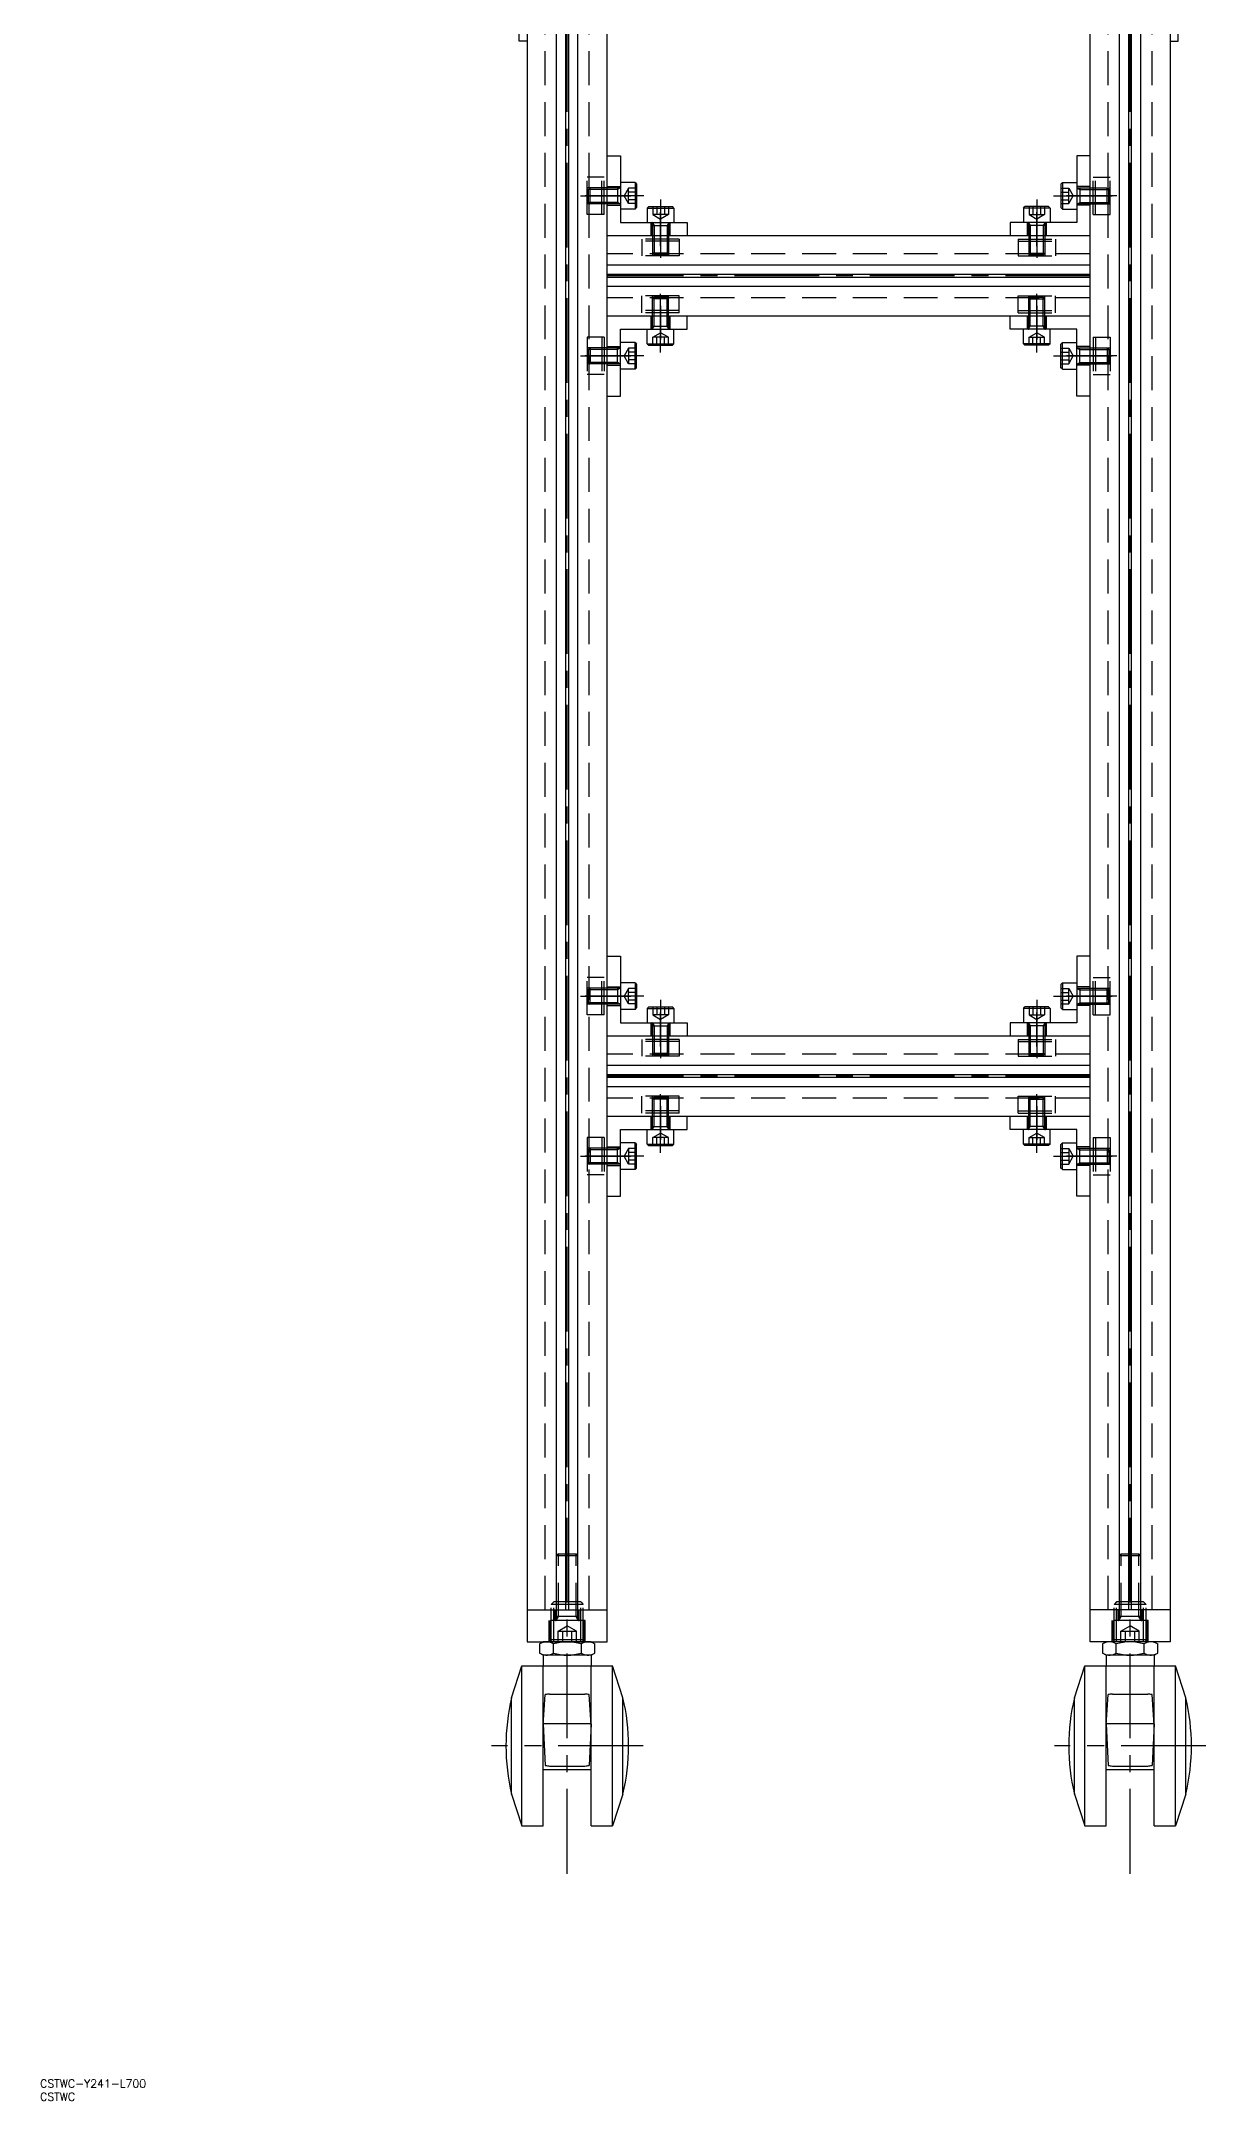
# Model space of a CAD drawing. Extents: x -197 to 907, y -103 to 1134.
# Drawn here: x -197 to 239, y -103 to 669 of the extents above; entities that cross this region are included whole.
import ezdxf

# ---------------------------------------------------------------- set-up
doc = ezdxf.new("R2010")
doc.units = 0
doc.linetypes.add('CENTER', pattern=[50.8, 31.75, -6.35, 6.35, -6.35])
doc.linetypes.add('DASHED', pattern=[19.05, 12.7, -6.35])
doc.layers.get('0').update_dxf_attribs({"linetype": 'CONTINUOUS'})
doc.layers.add('CENTER', color=1, linetype='CENTER')
doc.styles.get("Standard").update_dxf_attribs({"font": 'txt.shx', "height": 3, "bigfont": 'bigfont.shx'})

# ---------------------------------------------------------------- blocks, each defined once
blk = doc.blocks.new('*U2')
at = {"color": 7, "linetype": 'CONTINUOUS'}
blk.add_text('CSTWC-Y241-L700', height=3, dxfattribs=at).set_placement((-197.63, -98.1))
blk = doc.blocks.new('*U3')
at = {"color": 7, "linetype": 'CONTINUOUS'}
blk.add_text('CSTWC', height=3, dxfattribs=at).set_placement((-197.63, -103.04))

msp = doc.modelspace()

# ---------------------------------------------------------------- linework, layer by layer
at = {"color": 7, "linetype": 'CONTINUOUS'}
for p, q in [((-18, 669), (-18, 834)), ((-15, 834), (-15, 69)), ((226, 834), (226, 69)), ((229, 669), (229, 834)), ((-4, 81), (-4, 769)), ((-0.52, 81), (-0.52, 769)), ((0.52, 81), (0.52, 769)), ((4, 81), (4, 769)), ((15, 69), (15, 769)), ((196, 69), (196, 769)), ((207, 81), (207, 769)), ((210.48, 81), (210.48, 769)), ((211.52, 81), (211.52, 769)), ((215, 81), (215, 769)), ((-15, 669), (-18, 669)), ((226, 669), (229, 669)), ((15, 626), (20, 626)), ((20, 626), (20, 601)), ((191, 626), (191, 601)), ((196, 626), (191, 626)), ((25.4, 616), (20, 616)), ((25.4, 616), (25.4, 606)), ((25.4, 616), (26, 615.4)), ((26, 615.4), (26, 606.6)), ((185.6, 616), (185, 615.4)), ((185, 615.4), (185, 606.6)), ((185.6, 616), (185.6, 606)), ((185.6, 616), (191, 616)), ((25.4, 606), (20, 606)), ((25.4, 606), (26, 606.6)), ((30, 606.4), (30.6, 607)), ((30, 606.4), (40, 606.4)), ((30, 606.4), (30, 601)), ((30.6, 607), (39.4, 607)), ((40, 606.4), (39.4, 607)), ((40, 606.4), (40, 601)), ((171, 606.4), (171.6, 607)), ((181, 606.4), (171, 606.4)), ((171, 606.4), (171, 601)), ((180.4, 607), (171.6, 607)), ((181, 606.4), (180.4, 607)), ((181, 606.4), (181, 601)), ((185.6, 606), (185, 606.6)), ((185.6, 606), (191, 606)), ((196, 596), (15, 596)), ((20, 601), (45, 601)), ((45, 601), (45, 596)), ((191, 601), (166, 601)), ((166, 601), (166, 596)), ((196, 585), (15, 585)), ((196, 581.52), (15, 581.52)), ((196, 580.48), (15, 580.48)), ((196, 577), (15, 577)), ((15, 566), (196, 566)), ((45, 561), (45, 566)), ((166, 561), (166, 566)), ((20, 536), (20, 561)), ((20, 561), (45, 561)), ((25.4, 556), (20, 556)), ((25.4, 546), (25.4, 556)), ((25.4, 556), (26, 555.4)), ((30, 555.6), (30, 561)), ((40, 555.6), (40, 561)), ((191, 561), (166, 561)), ((171, 555.6), (171, 561)), ((181, 555.6), (181, 561)), ((185.6, 556), (185, 555.4)), ((185.6, 546), (185.6, 556)), ((185.6, 556), (191, 556)), ((191, 536), (191, 561)), ((26, 546.6), (26, 555.4)), ((30, 555.6), (40, 555.6)), ((30, 555.6), (30.6, 555)), ((30.6, 555), (39.4, 555)), ((40, 555.6), (39.4, 555)), ((181, 555.6), (171, 555.6)), ((171, 555.6), (171.6, 555)), ((180.4, 555), (171.6, 555)), ((181, 555.6), (180.4, 555)), ((185, 546.6), (185, 555.4)), ((25.4, 546), (20, 546)), ((25.4, 546), (26, 546.6)), ((185.6, 546), (185, 546.6)), ((185.6, 546), (191, 546)), ((15, 536), (20, 536)), ((196, 536), (191, 536)), ((15, 326), (20, 326)), ((20, 326), (20, 301)), ((191, 326), (191, 301)), ((196, 326), (191, 326)), ((25.4, 316), (20, 316)), ((25.4, 316), (25.4, 306)), ((25.4, 316), (26, 315.4)), ((26, 315.4), (26, 306.6)), ((185.6, 316), (185, 315.4)), ((185, 315.4), (185, 306.6)), ((185.6, 316), (185.6, 306)), ((185.6, 316), (191, 316)), ((25.4, 306), (20, 306)), ((25.4, 306), (26, 306.6)), ((30, 306.4), (30.6, 307)), ((30, 306.4), (40, 306.4)), ((30, 306.4), (30, 301)), ((30.6, 307), (39.4, 307)), ((40, 306.4), (39.4, 307)), ((40, 306.4), (40, 301)), ((171, 306.4), (171.6, 307)), ((181, 306.4), (171, 306.4)), ((171, 306.4), (171, 301)), ((180.4, 307), (171.6, 307)), ((181, 306.4), (180.4, 307)), ((181, 306.4), (181, 301)), ((185.6, 306), (185, 306.6)), ((185.6, 306), (191, 306)), ((196, 296), (15, 296)), ((20, 301), (45, 301)), ((45, 301), (45, 296)), ((191, 301), (166, 301)), ((166, 301), (166, 296)), ((196, 285), (15, 285)), ((196, 281.52), (15, 281.52)), ((196, 280.48), (15, 280.48)), ((196, 277), (15, 277)), ((15, 266), (196, 266)), ((45, 261), (45, 266)), ((166, 261), (166, 266)), ((20, 236), (20, 261)), ((20, 261), (45, 261)), ((25.4, 256), (20, 256)), ((25.4, 246), (25.4, 256)), ((25.4, 256), (26, 255.4)), ((26, 246.6), (26, 255.4)), ((30, 255.6), (30, 261)), ((30, 255.6), (40, 255.6)), ((30, 255.6), (30.6, 255)), ((30.6, 255), (39.4, 255)), ((40, 255.6), (39.4, 255)), ((40, 255.6), (40, 261)), ((191, 261), (166, 261)), ((171, 255.6), (171, 261)), ((181, 255.6), (171, 255.6)), ((171, 255.6), (171.6, 255)), ((180.4, 255), (171.6, 255)), ((181, 255.6), (180.4, 255)), ((181, 255.6), (181, 261)), ((185.6, 256), (185, 255.4)), ((185, 246.6), (185, 255.4)), ((185.6, 246), (185.6, 256)), ((185.6, 256), (191, 256)), ((191, 236), (191, 261)), ((25.4, 246), (20, 246)), ((25.4, 246), (26, 246.6)), ((185.6, 246), (185, 246.6)), ((185.6, 246), (191, 246)), ((15, 236), (20, 236)), ((196, 236), (191, 236)), ((-15, 81), (15, 81)), ((226, 81), (196, 81)), ((-15, 69), (15, 69)), ((-10.97, 69), (10.97, 69)), ((-9, 69), (-10.39, 68.2)), ((-10.39, 68.2), (-10.39, 64.8)), ((-9, 64), (-10.39, 64.8)), ((9, 69), (-9, 69)), ((9, 64), (-9, 64)), ((-9, 64), (-9, 60)), ((-5.2, 64.8), (-5.2, 68.2)), ((5.2, 68.2), (5.2, 64.8)), ((9, 69), (10.39, 68.2)), ((9, 64), (10.39, 64.8)), ((9, 64), (9, 60)), ((10.39, 64.8), (10.39, 68.2)), ((226, 69), (196, 69)), ((221.97, 69), (200.03, 69)), ((202, 69), (200.61, 68.2)), ((200.61, 68.2), (200.61, 64.8)), ((202, 64), (200.61, 64.8)), ((220, 69), (202, 69)), ((220, 64), (202, 64)), ((202, 64), (202, 60)), ((205.8, 64.8), (205.8, 68.2)), ((216.2, 68.2), (216.2, 64.8)), ((220, 69), (221.39, 68.2)), ((220, 64), (221.39, 64.8)), ((220, 64), (220, 60)), ((221.39, 64.8), (221.39, 68.2)), ((-20.88, 48), (-17, 60)), ((-17, 60), (17, 60)), ((-17, 0), (-17, 60)), ((-17, 0), (-17, 60)), ((-9, 0), (-9, 60)), ((9, 0), (9, 60)), ((17, 0), (17, 60)), ((20.88, 48), (17, 60)), ((190.12, 48), (194, 60)), ((194, 60), (228, 60)), ((194, 0), (194, 60)), ((194, 0), (194, 60)), ((202, 0), (202, 60)), ((220, 0), (220, 60)), ((228, 0), (228, 60)), ((231.88, 48), (228, 60)), ((-20.88, 11.95), (-20.88, 48.05)), ((-9, 37.79), (-8.23, 49.21)), ((-6.64, 49.43), (6.64, 49.43)), ((9, 37.79), (8.23, 49.21)), ((20.88, 11.95), (20.88, 48.05)), ((190.12, 11.95), (190.12, 48.05)), ((202, 37.79), (202.77, 49.21)), ((204.36, 49.43), (217.64, 49.43)), ((220, 37.79), (219.23, 49.21)), ((231.88, 11.95), (231.88, 48.05)), ((9, 38.25), (-9, 38.25)), ((-9, 38.25), (-8.23, 22.66)), ((9, 38.25), (8.23, 22.66)), ((220, 38.25), (202, 38.25)), ((202, 38.25), (202.77, 22.66)), ((220, 38.25), (219.23, 22.66)), ((9, 21), (-9, 21)), ((-6.64, 22.44), (6.64, 22.44)), ((220, 21), (202, 21)), ((204.36, 22.44), (217.64, 22.44)), ((-20.88, 11.95), (-17, 0)), ((20.88, 11.95), (17, 0)), ((190.12, 11.95), (194, 0)), ((231.88, 11.95), (228, 0)), ((-17, 0), (-9, 0)), ((9, 0), (17, 0)), ((194, 0), (202, 0)), ((220, 0), (228, 0))]:
    msp.add_line(p, q, dxfattribs=at)
at = {"color": 3, "linetype": 'DASHED'}
for p, q in [((-8.25, 81), (-8.25, 769)), ((8.25, 81), (8.25, 769)), ((202.75, 81), (202.75, 769)), ((219.25, 81), (219.25, 769)), ((13.8, 618), (7.5, 618)), ((7.5, 604), (7.5, 618)), ((13, 604), (13, 618)), ((13.8, 604), (13.8, 618)), ((197.2, 618), (203.5, 618)), ((197.2, 604), (197.2, 618)), ((198, 604), (198, 618)), ((203.5, 604), (203.5, 618)), ((19.75, 614), (7.5, 614)), ((18.88, 613.46), (7.5, 613.46)), ((8, 613.46), (8.54, 614)), ((8, 608.54), (8, 613.46)), ((8.54, 608), (8.54, 614)), ((15, 614.5), (20, 614.5)), ((19.88, 614.03), (18.88, 613.46)), ((18.88, 614), (18.88, 608)), ((23, 613.89), (21.33, 611)), ((23, 608.11), (21.33, 611)), ((26, 613.89), (23, 613.89)), ((23, 608.11), (23, 613.89)), ((26, 612.44), (23, 612.44)), ((185, 613.89), (188, 613.89)), ((185, 612.44), (188, 612.44)), ((188, 613.89), (189.67, 611)), ((188, 608.11), (188, 613.89)), ((188, 608.11), (189.67, 611)), ((196, 614.5), (191, 614.5)), ((191.13, 614.03), (192.12, 613.46)), ((191.25, 614), (203.5, 614)), ((192.12, 614), (192.12, 608)), ((192.12, 613.46), (203.5, 613.46)), ((202.46, 608), (202.46, 614)), ((203, 613.46), (202.46, 614)), ((203, 608.54), (203, 613.46)), ((18.88, 608.54), (7.5, 608.54)), ((19.75, 608), (7.5, 608)), ((13.8, 604), (7.5, 604)), ((8, 608.54), (8.54, 608)), ((15, 607.5), (20, 607.5)), ((19.88, 607.97), (18.88, 608.54)), ((26, 609.56), (23, 609.56)), ((26, 608.11), (23, 608.11)), ((32.11, 607), (32.11, 604)), ((32.11, 604), (35, 602.33)), ((37.89, 604), (32.11, 604)), ((33.56, 607), (33.56, 604)), ((37.89, 604), (35, 602.33)), ((36.44, 607), (36.44, 604)), ((37.89, 607), (37.89, 604)), ((173.11, 607), (173.11, 604)), ((173.11, 604), (176, 602.33)), ((173.11, 604), (178.89, 604)), ((174.56, 607), (174.56, 604)), ((178.89, 604), (176, 602.33)), ((177.44, 607), (177.44, 604)), ((178.89, 607), (178.89, 604)), ((185, 609.56), (188, 609.56)), ((185, 608.11), (188, 608.11)), ((196, 607.5), (191, 607.5)), ((191.13, 607.97), (192.12, 608.54)), ((191.25, 608), (203.5, 608)), ((192.12, 608.54), (203.5, 608.54)), ((197.2, 604), (203.5, 604)), ((203, 608.54), (202.46, 608)), ((28, 594.8), (28, 588.5)), ((42, 594.8), (28, 594.8)), ((31.5, 601), (31.5, 596)), ((31.5, 596), (31.5, 601)), ((31.97, 600.88), (32.54, 599.88)), ((32, 600.75), (32, 588.5)), ((32, 599.88), (38, 599.88)), ((32.54, 599.88), (32.54, 588.5)), ((38.03, 600.88), (37.46, 599.88)), ((37.46, 599.88), (37.46, 588.5)), ((38, 600.75), (38, 588.5)), ((38.5, 601), (38.5, 596)), ((38.5, 596), (38.5, 601)), ((42, 594.8), (42, 588.5)), ((169, 594.8), (169, 588.5)), ((169, 594.8), (183, 594.8)), ((172.5, 601), (172.5, 596)), ((172.5, 596), (172.5, 601)), ((172.97, 600.88), (173.54, 599.88)), ((173, 600.75), (173, 588.5)), ((179, 599.88), (173, 599.88)), ((173.54, 599.88), (173.54, 588.5)), ((179.03, 600.88), (178.46, 599.88)), ((178.46, 599.88), (178.46, 588.5)), ((179, 600.75), (179, 588.5)), ((179.5, 601), (179.5, 596)), ((179.5, 596), (179.5, 601)), ((183, 594.8), (183, 588.5)), ((196, 589.25), (15, 589.25)), ((42, 594), (28, 594)), ((42, 588.5), (28, 588.5)), ((38, 589.54), (32, 589.54)), ((32.54, 589), (32, 589.54)), ((37.46, 589), (32.54, 589)), ((37.46, 589), (38, 589.54)), ((169, 594), (183, 594)), ((169, 588.5), (183, 588.5)), ((173, 589.54), (179, 589.54)), ((173.54, 589), (173, 589.54)), ((173.54, 589), (178.46, 589)), ((178.46, 589), (179, 589.54)), ((196, 572.75), (15, 572.75)), ((28, 567.2), (28, 573.5)), ((42, 573.5), (28, 573.5)), ((32, 561.25), (32, 573.5)), ((32.54, 573), (32, 572.46)), ((38, 572.46), (32, 572.46)), ((32.54, 562.12), (32.54, 573.5)), ((37.46, 573), (32.54, 573)), ((37.46, 562.12), (37.46, 573.5)), ((37.46, 573), (38, 572.46)), ((38, 561.25), (38, 573.5)), ((42, 567.2), (42, 573.5)), ((169, 567.2), (169, 573.5)), ((169, 573.5), (183, 573.5)), ((173, 561.25), (173, 573.5)), ((173.54, 573), (173, 572.46)), ((173, 572.46), (179, 572.46)), ((173.54, 562.12), (173.54, 573.5)), ((173.54, 573), (178.46, 573)), ((178.46, 562.12), (178.46, 573.5)), ((178.46, 573), (179, 572.46)), ((179, 561.25), (179, 573.5)), ((183, 567.2), (183, 573.5)), ((42, 568), (28, 568)), ((42, 567.2), (28, 567.2)), ((31.5, 561), (31.5, 566)), ((31.5, 566), (31.5, 561)), ((38.5, 561), (38.5, 566)), ((38.5, 566), (38.5, 561)), ((169, 568), (183, 568)), ((169, 567.2), (183, 567.2)), ((172.5, 561), (172.5, 566)), ((172.5, 566), (172.5, 561)), ((179.5, 561), (179.5, 566)), ((179.5, 566), (179.5, 561)), ((13.8, 558), (7.5, 558)), ((7.5, 558), (7.5, 544)), ((13, 558), (13, 544)), ((13.8, 558), (13.8, 544)), ((31.97, 561.12), (32.54, 562.12)), ((32, 562.12), (38, 562.12)), ((32.11, 558), (35, 559.67)), ((32.11, 555), (32.11, 558)), ((37.89, 558), (32.11, 558)), ((33.56, 555), (33.56, 558)), ((37.89, 558), (35, 559.67)), ((36.44, 555), (36.44, 558)), ((38.03, 561.12), (37.46, 562.12)), ((37.89, 555), (37.89, 558)), ((172.97, 561.12), (173.54, 562.12)), ((179, 562.12), (173, 562.12)), ((173.11, 558), (176, 559.67)), ((173.11, 555), (173.11, 558)), ((173.11, 558), (178.89, 558)), ((174.56, 555), (174.56, 558)), ((178.89, 558), (176, 559.67)), ((177.44, 555), (177.44, 558)), ((179.03, 561.12), (178.46, 562.12)), ((178.89, 555), (178.89, 558)), ((197.2, 558), (203.5, 558)), ((197.2, 558), (197.2, 544)), ((198, 558), (198, 544)), ((203.5, 558), (203.5, 544)), ((19.75, 554), (7.5, 554)), ((18.88, 553.46), (7.5, 553.46)), ((18.88, 548.54), (7.5, 548.54)), ((8, 553.46), (8.54, 554)), ((8, 553.46), (8, 548.54)), ((8, 548.54), (8.54, 548)), ((8.54, 554), (8.54, 548)), ((15, 554.5), (20, 554.5)), ((19.88, 554.03), (18.88, 553.46)), ((18.88, 548), (18.88, 554)), ((19.88, 547.97), (18.88, 548.54)), ((23, 553.89), (21.33, 551)), ((23, 548.11), (21.33, 551)), ((26, 553.89), (23, 553.89)), ((23, 553.89), (23, 548.11)), ((26, 552.44), (23, 552.44)), ((26, 549.56), (23, 549.56)), ((185, 553.89), (188, 553.89)), ((185, 552.44), (188, 552.44)), ((185, 549.56), (188, 549.56)), ((188, 553.89), (189.67, 551)), ((188, 553.89), (188, 548.11)), ((188, 548.11), (189.67, 551)), ((196, 554.5), (191, 554.5)), ((191.13, 554.03), (192.12, 553.46)), ((191.13, 547.97), (192.12, 548.54)), ((191.25, 554), (203.5, 554)), ((192.12, 548), (192.12, 554)), ((192.12, 553.46), (203.5, 553.46)), ((192.12, 548.54), (203.5, 548.54)), ((202.46, 554), (202.46, 548)), ((203, 553.46), (202.46, 554)), ((203, 548.54), (202.46, 548)), ((203, 553.46), (203, 548.54)), ((19.75, 548), (7.5, 548)), ((13.8, 544), (7.5, 544)), ((15, 547.5), (20, 547.5)), ((26, 548.11), (23, 548.11)), ((185, 548.11), (188, 548.11)), ((196, 547.5), (191, 547.5)), ((191.25, 548), (203.5, 548)), ((197.2, 544), (203.5, 544)), ((13.8, 318), (7.5, 318)), ((7.5, 304), (7.5, 318)), ((13, 304), (13, 318)), ((13.8, 304), (13.8, 318)), ((197.2, 318), (203.5, 318)), ((197.2, 304), (197.2, 318)), ((198, 304), (198, 318)), ((203.5, 304), (203.5, 318)), ((19.75, 314), (7.5, 314)), ((18.88, 313.46), (7.5, 313.46)), ((8, 313.46), (8.54, 314)), ((8, 308.54), (8, 313.46)), ((8.54, 308), (8.54, 314)), ((15, 314.5), (20, 314.5)), ((19.88, 314.03), (18.88, 313.46)), ((18.88, 314), (18.88, 308)), ((23, 313.89), (21.33, 311)), ((23, 308.11), (21.33, 311)), ((26, 313.89), (23, 313.89)), ((23, 308.11), (23, 313.89)), ((26, 312.44), (23, 312.44)), ((26, 309.56), (23, 309.56)), ((185, 313.89), (188, 313.89)), ((185, 312.44), (188, 312.44)), ((185, 309.56), (188, 309.56)), ((188, 313.89), (189.67, 311)), ((188, 308.11), (188, 313.89)), ((188, 308.11), (189.67, 311)), ((196, 314.5), (191, 314.5)), ((191.13, 314.03), (192.12, 313.46)), ((191.25, 314), (203.5, 314)), ((192.12, 314), (192.12, 308)), ((192.12, 313.46), (203.5, 313.46)), ((202.46, 308), (202.46, 314)), ((203, 313.46), (202.46, 314)), ((203, 308.54), (203, 313.46)), ((18.88, 308.54), (7.5, 308.54)), ((19.75, 308), (7.5, 308)), ((13.8, 304), (7.5, 304)), ((8, 308.54), (8.54, 308)), ((15, 307.5), (20, 307.5)), ((19.88, 307.97), (18.88, 308.54)), ((26, 308.11), (23, 308.11)), ((32.11, 307), (32.11, 304)), ((32.11, 304), (35, 302.33)), ((37.89, 304), (32.11, 304)), ((33.56, 307), (33.56, 304)), ((37.89, 304), (35, 302.33)), ((36.44, 307), (36.44, 304)), ((37.89, 307), (37.89, 304)), ((173.11, 307), (173.11, 304)), ((173.11, 304), (176, 302.33)), ((173.11, 304), (178.89, 304)), ((174.56, 307), (174.56, 304)), ((178.89, 304), (176, 302.33)), ((177.44, 307), (177.44, 304)), ((178.89, 307), (178.89, 304)), ((185, 308.11), (188, 308.11)), ((196, 307.5), (191, 307.5)), ((191.13, 307.97), (192.12, 308.54)), ((191.25, 308), (203.5, 308)), ((192.12, 308.54), (203.5, 308.54)), ((197.2, 304), (203.5, 304)), ((203, 308.54), (202.46, 308)), ((28, 294.8), (28, 288.5)), ((42, 294.8), (28, 294.8)), ((42, 294), (28, 294)), ((31.5, 301), (31.5, 296)), ((31.5, 296), (31.5, 301)), ((31.97, 300.88), (32.54, 299.88)), ((32, 300.75), (32, 288.5)), ((32, 299.88), (38, 299.88)), ((32.54, 299.88), (32.54, 288.5)), ((38.03, 300.88), (37.46, 299.88)), ((37.46, 299.88), (37.46, 288.5)), ((38, 300.75), (38, 288.5)), ((38.5, 301), (38.5, 296)), ((38.5, 296), (38.5, 301)), ((42, 294.8), (42, 288.5)), ((169, 294.8), (169, 288.5)), ((169, 294.8), (183, 294.8)), ((169, 294), (183, 294)), ((172.5, 301), (172.5, 296)), ((172.5, 296), (172.5, 301)), ((172.97, 300.88), (173.54, 299.88)), ((173, 300.75), (173, 288.5)), ((179, 299.88), (173, 299.88)), ((173.54, 299.88), (173.54, 288.5)), ((179.03, 300.88), (178.46, 299.88)), ((178.46, 299.88), (178.46, 288.5)), ((179, 300.75), (179, 288.5)), ((179.5, 301), (179.5, 296)), ((179.5, 296), (179.5, 301)), ((183, 294.8), (183, 288.5)), ((196, 289.25), (15, 289.25)), ((42, 288.5), (28, 288.5)), ((38, 289.54), (32, 289.54)), ((32.54, 289), (32, 289.54)), ((37.46, 289), (32.54, 289)), ((37.46, 289), (38, 289.54)), ((169, 288.5), (183, 288.5)), ((173, 289.54), (179, 289.54)), ((173.54, 289), (173, 289.54)), ((173.54, 289), (178.46, 289)), ((178.46, 289), (179, 289.54)), ((196, 272.75), (15, 272.75)), ((28, 267.2), (28, 273.5)), ((42, 273.5), (28, 273.5)), ((32, 261.25), (32, 273.5)), ((32.54, 273), (32, 272.46)), ((38, 272.46), (32, 272.46)), ((32.54, 262.12), (32.54, 273.5)), ((37.46, 273), (32.54, 273)), ((37.46, 262.12), (37.46, 273.5)), ((37.46, 273), (38, 272.46)), ((38, 261.25), (38, 273.5)), ((42, 267.2), (42, 273.5)), ((169, 267.2), (169, 273.5)), ((169, 273.5), (183, 273.5)), ((173, 261.25), (173, 273.5)), ((173.54, 273), (173, 272.46)), ((173, 272.46), (179, 272.46)), ((173.54, 262.12), (173.54, 273.5)), ((173.54, 273), (178.46, 273)), ((178.46, 262.12), (178.46, 273.5)), ((178.46, 273), (179, 272.46)), ((179, 261.25), (179, 273.5)), ((183, 267.2), (183, 273.5)), ((42, 268), (28, 268)), ((42, 267.2), (28, 267.2)), ((31.5, 261), (31.5, 266)), ((31.5, 266), (31.5, 261)), ((38.5, 261), (38.5, 266)), ((38.5, 266), (38.5, 261)), ((169, 268), (183, 268)), ((169, 267.2), (183, 267.2)), ((172.5, 261), (172.5, 266)), ((172.5, 266), (172.5, 261)), ((179.5, 261), (179.5, 266)), ((179.5, 266), (179.5, 261)), ((13.8, 258), (7.5, 258)), ((7.5, 258), (7.5, 244)), ((13, 258), (13, 244)), ((13.8, 258), (13.8, 244)), ((31.97, 261.12), (32.54, 262.12)), ((32, 262.12), (38, 262.12)), ((32.11, 258), (35, 259.67)), ((32.11, 255), (32.11, 258)), ((37.89, 258), (32.11, 258)), ((33.56, 255), (33.56, 258)), ((37.89, 258), (35, 259.67)), ((36.44, 255), (36.44, 258)), ((38.03, 261.12), (37.46, 262.12)), ((37.89, 255), (37.89, 258)), ((172.97, 261.12), (173.54, 262.12)), ((179, 262.12), (173, 262.12)), ((173.11, 258), (176, 259.67)), ((173.11, 255), (173.11, 258)), ((173.11, 258), (178.89, 258)), ((174.56, 255), (174.56, 258)), ((178.89, 258), (176, 259.67)), ((177.44, 255), (177.44, 258)), ((179.03, 261.12), (178.46, 262.12)), ((178.89, 255), (178.89, 258)), ((197.2, 258), (203.5, 258)), ((197.2, 258), (197.2, 244)), ((198, 258), (198, 244)), ((203.5, 258), (203.5, 244)), ((19.75, 254), (7.5, 254)), ((18.88, 253.46), (7.5, 253.46)), ((18.88, 248.54), (7.5, 248.54)), ((19.75, 248), (7.5, 248)), ((8, 253.46), (8.54, 254)), ((8, 253.46), (8, 248.54)), ((8, 248.54), (8.54, 248)), ((8.54, 254), (8.54, 248)), ((15, 254.5), (20, 254.5)), ((15, 247.5), (20, 247.5)), ((19.88, 254.03), (18.88, 253.46)), ((18.88, 248), (18.88, 254)), ((19.88, 247.97), (18.88, 248.54)), ((23, 253.89), (21.33, 251)), ((23, 248.11), (21.33, 251)), ((26, 253.89), (23, 253.89)), ((23, 253.89), (23, 248.11)), ((26, 252.44), (23, 252.44)), ((26, 249.56), (23, 249.56)), ((26, 248.11), (23, 248.11)), ((185, 253.89), (188, 253.89)), ((185, 252.44), (188, 252.44)), ((185, 249.56), (188, 249.56)), ((185, 248.11), (188, 248.11)), ((188, 253.89), (189.67, 251)), ((188, 253.89), (188, 248.11)), ((188, 248.11), (189.67, 251)), ((196, 254.5), (191, 254.5)), ((196, 247.5), (191, 247.5)), ((191.13, 254.03), (192.12, 253.46)), ((191.13, 247.97), (192.12, 248.54)), ((191.25, 254), (203.5, 254)), ((191.25, 248), (203.5, 248)), ((192.12, 248), (192.12, 254)), ((192.12, 253.46), (203.5, 253.46)), ((192.12, 248.54), (203.5, 248.54)), ((202.46, 254), (202.46, 248)), ((203, 253.46), (202.46, 254)), ((203, 248.54), (202.46, 248)), ((203, 253.46), (203, 248.54)), ((13.8, 244), (7.5, 244)), ((197.2, 244), (203.5, 244)), ((-3.32, 102), (-4, 101.32)), ((-4, 101.32), (4, 101.32)), ((-4, 77.4), (-4, 101.32)), ((-3.32, 78.46), (-3.32, 102)), ((-3.32, 102), (3.32, 102)), ((3.32, 78.46), (3.32, 102)), ((3.32, 102), (4, 101.32)), ((4, 77.4), (4, 101.32)), ((207.68, 102), (207, 101.32)), ((207, 101.32), (215, 101.32)), ((207, 77.4), (207, 101.32)), ((207.68, 78.46), (207.68, 102)), ((207.68, 102), (214.32, 102)), ((214.32, 78.46), (214.32, 102)), ((214.32, 102), (215, 101.32)), ((215, 77.4), (215, 101.32)), ((-5.05, 84), (-6, 83.05)), ((6, 83.05), (-6, 83.05)), ((-6, 69), (-6, 83.05)), ((-5.05, 69), (-5.05, 84)), ((5.05, 84), (-5.05, 84)), ((-4.5, 77), (-4.5, 81)), ((-4.05, 77.2), (-3.32, 78.46)), ((4, 78.46), (-4, 78.46)), ((4.05, 77.2), (3.32, 78.46)), ((4.5, 77), (4.5, 81)), ((5.05, 69), (5.05, 84)), ((5.05, 84), (6, 83.05)), ((6, 69), (6, 83.05)), ((205.95, 84), (205, 83.05)), ((217, 83.05), (205, 83.05)), ((205, 69), (205, 83.05)), ((205.95, 69), (205.95, 84)), ((216.05, 84), (205.95, 84)), ((206.5, 77), (206.5, 81)), ((206.95, 77.2), (207.68, 78.46)), ((215, 78.46), (207, 78.46)), ((215.05, 77.2), (214.32, 78.46)), ((215.5, 77), (215.5, 81)), ((216.05, 69), (216.05, 84)), ((216.05, 84), (217, 83.05)), ((217, 69), (217, 83.05)), ((6.75, 77), (-6.75, 77)), ((-6.75, 69), (-6.75, 77)), ((-6.5, 69.8), (-6.5, 77)), ((-6.5, 69.8), (-5.7, 69)), ((-6.5, 69.8), (-5.7, 69)), ((6.5, 69.8), (-6.5, 69.8)), ((-6.5, 69.8), (-5.7, 69)), ((-3.46, 73), (0, 75)), ((-3.46, 69), (-3.46, 73)), ((-3.46, 73), (3.46, 73)), ((-1.73, 69), (-1.73, 73)), ((3.46, 73), (0, 75)), ((1.73, 69), (1.73, 73)), ((3.46, 69), (3.46, 73)), ((6.5, 69.8), (5.7, 69)), ((6.5, 69.8), (6.5, 77)), ((6.75, 69), (6.75, 77)), ((217.75, 77), (204.25, 77)), ((204.25, 69), (204.25, 77)), ((204.5, 69.8), (204.5, 77)), ((204.5, 69.8), (205.3, 69)), ((204.5, 69.8), (205.3, 69)), ((217.5, 69.8), (204.5, 69.8)), ((204.5, 69.8), (205.3, 69)), ((207.54, 73), (211, 75)), ((207.54, 69), (207.54, 73)), ((207.54, 73), (214.46, 73)), ((209.27, 69), (209.27, 73)), ((214.46, 73), (211, 75)), ((212.73, 69), (212.73, 73)), ((214.46, 69), (214.46, 73)), ((217.5, 69.8), (216.7, 69)), ((217.5, 69.8), (217.5, 77)), ((217.75, 69), (217.75, 77)), ((5.7, 69), (-5.7, 69)), ((216.7, 69), (205.3, 69))]:
    msp.add_line(p, q, dxfattribs=at)
for centre, radius, start, end in [((19.75, 614.25), 0.25, 270, 0), ((191.25, 614.25), 0.25, 180, 270), ((19.75, 607.75), 0.25, 0, 90), ((191.25, 607.75), 0.25, 90, 180), ((31.75, 600.75), 0.25, 0, 90), ((38.25, 600.75), 0.25, 90, 180), ((172.75, 600.75), 0.25, 0, 90), ((179.25, 600.75), 0.25, 90, 180), ((31.75, 561.25), 0.25, 270, 0), ((38.25, 561.25), 0.25, 180, 270), ((172.75, 561.25), 0.25, 270, 0), ((179.25, 561.25), 0.25, 180, 270), ((19.75, 554.25), 0.25, 270, 0), ((191.25, 554.25), 0.25, 180, 270), ((19.75, 547.75), 0.25, 0, 90), ((191.25, 547.75), 0.25, 90, 180), ((19.75, 314.25), 0.25, 270, 0), ((191.25, 314.25), 0.25, 180, 270), ((19.75, 307.75), 0.25, 0, 90), ((191.25, 307.75), 0.25, 90, 180), ((31.75, 300.75), 0.25, 0, 90), ((38.25, 300.75), 0.25, 90, 180), ((172.75, 300.75), 0.25, 0, 90), ((179.25, 300.75), 0.25, 90, 180), ((31.75, 261.25), 0.25, 270, 0), ((38.25, 261.25), 0.25, 180, 270), ((172.75, 261.25), 0.25, 270, 0), ((179.25, 261.25), 0.25, 180, 270), ((19.75, 254.25), 0.25, 270, 0), ((19.75, 247.75), 0.25, 0, 90), ((191.25, 254.25), 0.25, 180, 270), ((191.25, 247.75), 0.25, 90, 180), ((-4.4, 77.4), 0.4, 270, 0), ((4.4, 77.4), 0.4, 180, 270), ((206.6, 77.4), 0.4, 270, 0), ((215.4, 77.4), 0.4, 180, 270)]:
    msp.add_arc(centre, radius, start, end, dxfattribs=at)
at = {"color": 7, "linetype": 'CONTINUOUS'}
for centre, radius, start, end in [((-7.79, 64.4), 4.6, 55.61575, 115.61575), ((-7.79, 68.6), 4.6, 244.38425, 304.38425), ((0, 51.8), 17.2, 72.41205, 107.58795), ((0, 81.2), 17.2, 252.41205, 287.58795), ((7.79, 64.4), 4.6, 64.38425, 124.38425), ((7.79, 68.6), 4.6, 235.61575, 295.61575), ((203.21, 64.4), 4.6, 55.61575, 115.61575), ((203.21, 68.6), 4.6, 244.38425, 304.38425), ((211, 51.8), 17.2, 72.41205, 107.58795), ((211, 81.2), 17.2, 252.41205, 287.58795), ((218.79, 64.4), 4.6, 64.38425, 124.38425), ((218.79, 68.6), 4.6, 235.61575, 295.61575), ((55, 30), 78, 166.62214, 193.37786), ((0, -5.17), 55, 96.92962, 98.60863), ((0, -5.17), 55, 81.39137, 83.07038), ((-55, 30), 78, 346.62214, 13.37786), ((266, 30), 78, 166.62214, 193.37786), ((211, -5.17), 55, 96.92962, 98.60863), ((211, -5.17), 55, 81.39137, 83.07038), ((156, 30), 78, 346.62214, 13.37786), ((0, 77.04), 55, 261.39137, 263.07038), ((0, 77.04), 55, 276.92962, 278.60863), ((211, 77.04), 55, 261.39137, 263.07038), ((211, 77.04), 55, 276.92962, 278.60863)]:
    msp.add_arc(centre, radius, start, end, dxfattribs=at)
at = {"layer": 'CENTER', "color": 1, "linetype": 'CENTER'}
for p, q in [((0, -17.91), (0, 774)), ((211, -17.91), (211, 774)), ((5, 611), (16.3, 611)), ((28.69, 611), (6.76, 611)), ((11.15, 611), (23.85, 611)), ((182.31, 611), (204.24, 611)), ((199.85, 611), (187.15, 611)), ((206, 611), (194.7, 611)), ((35, 609.69), (35, 587.76)), ((35, 592.15), (35, 604.85)), ((35, 604.38), (35, 592.46)), ((176, 609.69), (176, 587.76)), ((176, 592.15), (176, 604.85)), ((176, 604.38), (176, 592.46)), ((196, 581), (15, 581)), ((35, 552.31), (35, 574.24)), ((176, 552.31), (176, 574.24)), ((35, 569.85), (35, 557.15)), ((35, 557.62), (35, 569.54)), ((176, 569.85), (176, 557.15)), ((176, 557.62), (176, 569.54)), ((5, 551), (16.3, 551)), ((28.69, 551), (6.76, 551)), ((11.15, 551), (23.85, 551)), ((182.31, 551), (204.24, 551)), ((199.85, 551), (187.15, 551)), ((206, 551), (194.7, 551)), ((5, 311), (16.3, 311)), ((28.69, 311), (6.76, 311)), ((11.15, 311), (23.85, 311)), ((35, 309.69), (35, 287.76)), ((176, 309.69), (176, 287.76)), ((182.31, 311), (204.24, 311)), ((199.85, 311), (187.15, 311)), ((206, 311), (194.7, 311)), ((35, 292.15), (35, 304.85)), ((35, 304.38), (35, 292.46)), ((176, 292.15), (176, 304.85)), ((176, 304.38), (176, 292.46)), ((196, 281), (15, 281)), ((35, 252.31), (35, 274.24)), ((176, 252.31), (176, 274.24)), ((35, 269.85), (35, 257.15)), ((35, 257.62), (35, 269.54)), ((176, 269.85), (176, 257.15)), ((176, 257.62), (176, 269.54)), ((5, 251), (16.3, 251)), ((28.69, 251), (6.76, 251)), ((11.15, 251), (23.85, 251)), ((182.31, 251), (204.24, 251)), ((199.85, 251), (187.15, 251)), ((206, 251), (194.7, 251)), ((28.39, 30), (-28.39, 30)), ((239.39, 30), (182.61, 30))]:
    msp.add_line(p, q, dxfattribs=at)

# ---------------------------------------------------------------- block references
at = {"color": 7, "linetype": 'CONTINUOUS'}
for name in ['*U2', '*U3']:
    msp.add_blockref(name, (0, 0), dxfattribs=at)

doc.saveas('drawing.dxf')
